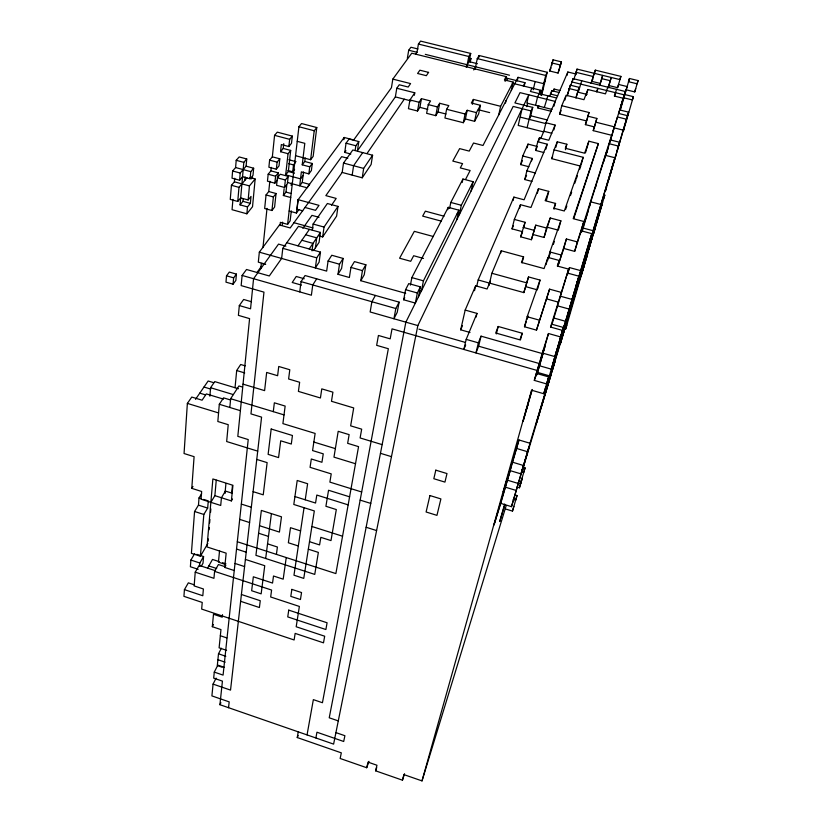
<?xml version="1.0" encoding="UTF-8"?>
<svg xmlns="http://www.w3.org/2000/svg" width="822" height="822" viewBox="0 0 822 822"><rect width="100%" height="100%" fill="white"/><g stroke="black" fill="none" stroke-linecap="round" stroke-linejoin="round"><path stroke-width="1.23" d="M223.492 399.112L206.353 393.913L202.078 400.191L191.773 397.057L187.365 403.397L184.056 453.528L194.095 456.672L191.783 488.35L201.647 491.484L201.03 499.19L220.717 505.468L221.437 497.762L225.413 491.083L231.999 493.159M194.054 584.74L188.351 582.849L184.426 589.631L183.933 596.351L202.233 602.444L201.657 609.081L294.122 639.968L295.149 633.392L323.498 642.835L324.68 636.218L296.187 626.754L299.372 606.441L270.664 596.988L271.599 590.062L214.593 571.362L218.416 564.529L225.454 566.831M194.68 553.627L190.889 560.059L190.385 566.748L198.184 569.307M201.596 493.786L199.027 497.947L198.462 505.14L194.567 511.49L191.403 553.319L200.393 556.258L207.853 543.445M215.426 570.715L199.15 565.382L195.235 572.163L194.146 585.911L203.394 588.973L202.808 595.745L184.426 589.631M209.898 396.214L210.576 387.717L214.737 381.603L238.442 388.744M199.571 566.337L199.838 562.998L203.579 556.535L196.9 554.357M200.393 556.258L203.825 514.459L207.668 508.088L208.274 500.896M234.702 178.261L234.404 181.816L231.434 185.299L230.263 199.397L237.753 201.452L240.682 197.917L248.152 199.962L251.008 196.448L250.361 203.363L247.504 206.908L246.867 213.802L232.061 209.702L232.934 199.345M246.097 166.167L246.744 158.975L239.171 156.94L236.202 160.321L235.606 167.544L232.616 170.976L232.02 178.169L239.603 180.224L242.541 176.751L250.104 178.806L252.991 175.353L253.659 168.212L246.097 166.167L240.219 173.041L239.603 180.224M226.512 275.812L225.978 282.152L233.068 284.186L235.863 280.425L236.428 274.106L229.338 272.082L226.512 275.812L233.633 277.846L236.428 274.106M203.579 556.535L203.013 563.204L201.154 566.44M230.509 399.975L223.533 397.858L219.31 404.27L217.83 421.501L228.228 424.686L226.667 441.537L257.718 451.144M208.048 541.184L208.243 538.924M209.035 529.82L209.23 527.519M209.631 522.915L209.929 519.432M210.535 512.425L210.843 508.9M237.753 201.452L238.976 187.365L246.98 177.829M233.068 284.186L233.633 277.846M247.504 206.908L240.065 204.863L243.815 162.366L246.744 158.975M210.864 502.324L214.881 495.656L216.248 480.192M240.065 204.863L242.952 201.328L243.158 199.027M244.822 180.398L245.141 176.853M248.152 199.962L249.446 185.916L255.159 179.001L249.837 177.552M250.104 178.806L250.772 171.644L253.659 168.212M214.593 571.362L213.946 578.318L195.235 572.163M229.831 407.465L230.643 398.711L238.935 385.98L242.428 387.028M251.481 301.736L243.661 299.475L239.315 305.558L238.401 315.36L249.58 318.617L237.815 436.359L248.223 439.565L223.081 675.109L214.275 672.098L217.851 665.121L224.406 667.361M313.542 250.597L319.07 242.336L320.405 232.41L298.448 226.348L282.789 248.347L281.638 258.437L269.297 275.966L246.518 269.493L242.11 275.442L241.165 285.604L263.965 292.139L250.967 413.898L261.581 417.134L230.53 690.11L213.073 684.11L216.114 678.129M226.595 650.356L219.104 647.828L220.964 629.601L212.312 626.693L213.494 614.26L222.228 617.178L222.485 614.661M219.536 550.791L218.457 562.156L225.249 564.375M225.197 491.207L225.916 483.726M235.041 387.727L236.685 370.517L240.692 364.495L245.244 365.852M225.207 493.272L225.413 491.083M255.159 179.001L252.529 206.712L246.867 213.802M231.691 493.2L232.451 485.627M213.073 684.11L211.901 695.905L229.194 701.885L228.537 707.691M214.275 672.098L213.679 678.129L222.433 681.13L219.916 704.701L333.609 744.116L417.853 325.584L528.782 94.818L526.83 103.099L551.994 109.418M234.239 570.54L224.735 567.427L226.153 553.165L207.01 546.949L212.877 478.959L232.934 485.288L231.372 500.917L214.881 495.656M221.354 648.27L218.498 653.798L217.306 665.573L222.125 667.217M347.788 158.286L341.664 156.663L290.207 227.951L279.449 224.971L259.331 252.169L258.314 262.146L265.691 264.242M266.051 194.948L264.663 208.511L271.948 210.514L274.599 207.041L276.058 193.519L268.753 191.536L266.051 194.948L273.387 196.951L276.058 193.519M271.26 167.369L270.89 170.863L268.167 174.223L267.458 181.179L274.856 183.183L277.538 179.802M269.606 160.126L268.886 167.205L276.336 169.209L279.038 165.859L279.799 158.81L272.349 156.827L269.606 160.126L277.096 162.14L279.799 158.81M260.8 268.465L261.314 263.461L264.818 264.448M262.958 247.617L267.006 208.398M268.753 191.536L269.822 181.251M272.349 156.827L274.569 135.342L277.302 132.147L292.313 136.103L291.502 143.295L288.851 146.552L281.33 144.549L280.559 151.71L288.049 153.704L290.7 150.426L283.241 148.443L280.559 151.71M271.948 210.514L273.387 196.951M274.856 183.183L275.596 176.227L278.278 172.856L270.89 170.863M276.336 169.209L277.096 162.14M277.394 177.85L276.593 185.31L284.546 187.457L287.371 183.799L288.214 176.37L280.271 174.223L277.394 177.85L285.378 179.997L288.214 176.37M277.785 177.49L278.278 172.856M283.241 148.443L283.754 143.686M280.004 225.639L280.374 222.351L287.597 224.344L290.145 220.841L291.317 210.894M290.711 197.516L283.374 195.513L284.135 188.68M303.102 175.487L300.544 178.857L285.686 174.85L288.049 153.704M288.851 146.552L289.663 139.339L292.313 136.103M284.546 187.457L285.378 179.997M282.213 225.423L282.593 222.145M283.374 195.513L285.984 192.112L286.755 185.289M285.686 174.85L288.317 171.51L290.7 150.426M291.132 185.392L291.389 183.131M287.854 170.493L292.704 171.788L293.495 164.914L295.406 162.479M287.597 224.344L298.92 126.742L301.561 123.547L316.789 127.533L313.161 156.406L310.624 159.725L295.56 155.707M289.139 211.028L296.434 213.032L298.057 199.52M302.229 164.811L304.798 161.492L312.278 163.486L309.74 166.825L302.229 164.811L304.808 143.336L297.225 141.333M505.129 81.388L506.177 76.631L411.76 53.194L392.834 79.107L391.447 87.697L353.717 139.966L344.182 137.469L298.16 199.684L297.009 209.25L302.753 210.822M273.284 411.637L274.353 402.811L285.152 406.068L282.902 423.618L315.134 433.43L312.576 450.569L323.262 453.847L321.936 462.272L311.312 458.995L310.069 467.338L331.225 473.883L329.879 482.113L361.67 491.988M312.278 163.486L311.394 170.503L308.856 173.874L301.376 171.86L299.701 185.793L302.26 182.402L303.524 171.993M304.798 161.492L305.229 157.947M308.856 173.874L309.74 166.825M310.624 159.725L314.23 130.749L316.789 127.533M265.67 558.498L271.404 513.627M299.742 291.892L301.058 281.627L305.065 275.534L399.132 302.147L397.221 312.329L393.923 318.751L395.824 308.527L399.132 302.147M312.309 230.222L313.11 224.046L327.372 203.507L337.996 206.394L336.609 216.104L322.676 236.931L319.059 235.935M312.011 250.874L312.997 243.374L301.849 240.271M315.401 247.812L316.727 237.856L305.661 234.784M276.418 554.377L277.404 547.02L267.54 543.845M320.477 252.118L316.706 257.841L315.35 267.921L319.1 262.156L320.477 252.118L286.796 242.726M322.676 236.931L324.032 227.057L337.996 206.394M343.863 139.719L344.182 137.469M405.667 293.331L360.796 280.713L364.228 274.815L365.872 264.776L354.467 261.601L350.943 267.417L349.381 277.497L337.996 274.301L341.592 268.465L343.103 258.427L331.769 255.262L328.081 261.026L326.653 271.106L259.331 252.169M286.251 557.552L283.189 579.161L273.5 576.006L272.544 583.065L253.34 576.787L251.655 590.73L261.149 593.854L264.746 565.711L245.398 559.422M350.819 154.022L344.737 152.409L346.052 143.182L349.083 139.021L358.813 141.579L357.447 150.755L395.361 96.904L396.79 88.242L399.256 84.769L408.195 87.029L410.579 83.587L392.834 79.107M342.178 172.445L343.514 163.064L352.813 149.994L372.592 155.214L371.133 164.472L362.225 177.799L342.178 172.445L325.851 195.626L336.188 198.431L331.502 205.264M355.155 150.375L355.834 145.761L358.813 141.579M352.186 175.117L353.573 165.736L362.687 152.604M337.996 274.301L339.496 264.211L343.103 258.427M304.048 507.698L293.968 575.205L303.76 578.39L314.323 510.935L293.803 504.472L297.204 480.49L307.623 483.737L305.219 499.797M362.225 177.799L363.663 168.418L372.592 155.214M360.796 280.713L362.43 270.633L365.872 264.776M407.342 58.383L408.709 50.234L410.918 47.244L417.997 48.991M368.975 761.336L366.715 767.727L340.144 758.48L341.325 752.86L297.266 737.55L298.242 731.847M415.542 54.324L417.001 52.289L418.419 44.069L420.587 41.1L470.718 53.44L469.074 61.629L477.459 63.705M396.79 88.242L414.781 92.804L409.952 99.945L408.442 108.679L417.525 111.001L419.898 107.353L421.46 98.661L430.564 100.972L428.241 104.6L426.639 113.333L435.773 115.666L438.044 111.987L439.688 103.284L448.833 105.617L446.613 109.275L444.928 118.019L463.31 122.714L465.416 118.974L467.194 110.282L476.411 112.624L480.459 105.308L471.345 103.007L473.38 99.431L500.629 106.305L513.175 82.097L504.42 79.919L506.177 76.631M414.339 95.28L414.781 92.804M417.525 111.001L419.086 102.267L421.46 98.661M307.048 734.909L313.357 699.625L322.44 702.728L388.344 348.723L376.651 345.332L378.418 335.468L390.183 338.849L392.032 328.862L537.095 370.455L539.294 363.54L478.62 346.196L475.959 352.926L478.373 342.846L481.045 336.157L542.109 353.522L548.48 333.516L560.532 336.907L562.505 330.403L550.534 327.053L568.649 269.113L557.326 266.03L559.196 260.461L547.997 257.43L544.072 268.589L521.446 262.413L523.583 256.854L501.256 250.782L491.875 273.274L488.956 285.542M315.884 737.971L316.953 732.227L343.699 741.485L344.901 735.711L335.921 732.608M435.773 115.666L437.417 106.932L439.688 103.284M420.412 286.857L417.34 292.981L415.357 303.082L403.674 299.783L405.585 289.683L408.74 283.6L420.412 286.857L418.419 296.927M410.404 285.121L411.853 277.6L448.267 207.329L458.851 210.165L456.847 219.649M458.851 210.165L423.433 280.836L421.439 290.854L419.138 290.207M466.701 67.055L468.807 56.502L470.718 53.44M470.266 62.04L470.965 58.568L468.591 57.982M463.31 122.714L465.088 113.981L467.194 110.282M475.126 69.14L477.274 58.598L479.144 55.516L547.216 72.274L541.595 95.496M478.661 57.859L479.144 55.516M447.785 209.702L448.267 207.329M449.583 208.356L450.805 202.448L462.94 179.021L473.112 181.703L471.119 190.961M472.362 104.343L473.38 99.431M465.416 118.974L474.592 121.317L476.411 112.624M462.211 182.494L462.94 179.021M480.459 105.308L478.63 113.939L474.592 121.317M473.112 181.703L461.317 205.253L459.313 214.706L456.991 214.08M498.718 114.905L500.629 106.305M505.489 103.079L506.033 100.685M511.294 90.451L513.175 82.097M517.244 80.833L518.035 77.33L543.732 83.7L545.233 80.464M469.999 332.468L460.69 329.817L465.18 310.079L475.65 285.809L487.097 288.984L490.498 280.795M474.52 290.69L475.65 285.809M476.76 286.046L478.168 279.963L513.904 197.105L524.097 199.797L547.175 144.179L537.763 141.764L535.636 150.426L543.825 152.532M524.159 86.197L524.97 82.693L505.366 77.823M366.715 767.727L368.02 762.138L376.959 765.251L375.623 770.831L402.451 780.181L404.537 773.687M465.18 310.079L476.966 313.398L466.187 339.373L463.844 349.453L465.684 344.993M522.114 108.679L518.199 125.437L543.815 131.952M476.092 317.117L476.966 313.398M526.799 106.716L527.632 103.212M533.211 89.732L535.143 81.573M527.087 127.698L531.084 110.939L532.728 107.394L514.911 102.914L520.028 92.629L555.169 101.414L553.987 106.141M530.159 118.152L532.728 107.394M528.906 166.753L520.675 164.616L522.751 155.985L528.032 144.107L537.321 146.491L535.636 150.426M535.564 105.298L537.557 97.006L540.681 90.276L512.24 83.207M513.082 200.527L513.904 197.105M500.67 253.207L501.256 250.782M478.62 346.196L481.045 336.157M539.828 93.8L540.681 90.276M527.149 147.775L528.032 144.107M551.213 111.319L537.865 107.959L538.42 105.668M540.917 95.321L545.716 75.48L547.216 72.274M549.641 70.98L553.042 59.821L561.457 61.876L558.056 73.055L549.641 70.98L551.069 67.887M551.634 65.575L553.042 59.821M522.679 231.722L512.044 228.865L514.336 219.423L520.48 204.709L530.961 207.483L538.492 188.68L548.736 191.372L546.363 200.537M531.968 181.426L524.765 179.545L526.892 170.801L532.204 158.42L522.751 155.985M519.617 208.202L520.48 204.709M544.318 107.497L547.873 95.804M531.598 160.886L532.204 158.42M538.533 141.569L539.438 137.88L548.798 140.264L555.097 125.078L545.952 122.766L543.856 131.253L540.629 138.784M549.754 96.297L551.788 90.708L559.104 92.526M550.935 94.16L551.788 90.708M553.535 91.304L554.09 89.043L560.07 90.533M558.056 73.055L561.457 61.876M496.334 333.938L498.194 326.478L522.217 333.249L520.46 339.887M558.333 230.17L560.861 220.81L550.216 217.984L546.527 228.023L535.769 225.146L531.382 239.726L520.645 236.828L525.042 222.279L514.336 219.423M523.861 227.006L525.042 222.279M545.931 149.121L547.175 144.179M566.985 75.429L567.848 72.007L576.263 74.072M537.341 193.273L538.492 188.68M553.874 129.927L555.097 125.078M561.775 105.699L589.004 112.511L586.723 120.978L559.628 114.166L561.775 105.699L566.132 95.26L583.959 99.688L587.874 89.506L605.485 93.862L607.828 87.194M522.042 262.906L523.583 256.854M564.919 100.037L565.834 96.451M567.139 95.609L570.345 85.18L579.099 87.338L576.047 97.849M570.345 85.18L567.303 95.671M579.664 169.301L580.764 166.147L551.798 158.687L554.059 149.84L557.275 141.805L566.841 144.24L565.402 149.727M570.807 85.416L573.068 78.635L625.326 91.499L619.911 110.066L620.661 107.826M531.382 239.726L535.769 225.146M572.174 82.149L573.068 78.635M555.867 147.282L557.275 141.805M573.941 79.22L577.044 69.11L619.839 79.58L620.908 76.395L595.313 70.147L591.028 83.423L592.754 79.272M575.554 74.894L577.044 69.11M478.168 279.963L523.84 292.601L528.536 276.932L540.033 280.086L537.742 288.645M523.84 292.601L528.536 276.932M575.903 97.787L579.099 87.338M533.344 234.589L544.041 237.455L546.527 228.023M544.041 237.455L550.216 217.984M402.451 780.181L403.921 774.612L422.005 780.9L506.177 505.653M554.038 209.22L555.569 203.435L545.161 200.691L548.736 191.372M561.231 292.365L549.579 289.159L536.468 330.136L524.487 326.766L527.149 316.737L540.033 280.086M586.302 95.403L587.874 89.506M594.101 73.281L591.943 81.388L600.461 83.474L599.68 85.622M594.388 73.6L595.313 70.147M546.055 264.653L547.997 257.43M547.658 260.358L549.908 251.974L560.861 220.81M587.679 116.128L596.844 118.43L594.512 126.927L585.387 124.625L589.004 112.511M596.936 91.869L597.892 88.344L596.669 91.684M599.598 85.539L602.66 75.377L600.779 82.323M581.072 165.047L583.178 157.31L554.059 149.84M536.468 330.136L549.579 289.159M586.764 148.792L588.85 141.189L598.375 143.603L573.91 218.19M598.375 143.603L573.201 218.683L583.846 221.498L577.332 241.904L566.399 238.976L558.395 264.561L563.789 248.45L574.65 251.378L611.64 135.291L593.217 130.636L596.844 118.43M557.542 266.482L559.196 260.461M563.789 248.45L566.399 238.976M608.188 87.656L611.239 77.474L608.249 87.738M422.005 780.9L531.557 390.203L543.743 393.728L545.87 386.7M536.519 373.435L548.695 376.928L546.579 383.925L534.31 380.391L537.095 370.455M535.492 377.093L542.109 353.522M532.255 389.505L523.131 421.152L531.793 390.553M538.698 366.581L543.599 350.018L540.835 359.841M614.589 96.369L615.575 92.855M500.742 503.372L519.001 439.986L529.985 443.243L511.49 506.671L500.742 503.372L494.001 524.96L509.794 471.972M536.879 374.781L548.48 333.516M608.999 85.58L617.558 87.687L620.908 76.395M536.838 374.657L543.332 352.679M511.407 465.961L503.28 491.916L519.001 439.986M552.086 324.032L568.649 269.113M567.478 274.692L569.492 267.582L580.609 270.602L591.809 233.643L581.205 230.818M574.65 251.378L577.332 241.904M580.548 233.119L583.846 221.498M504.667 504.04L499.704 521.549L504.718 505.242M582.182 231.599L590.751 201.842L606.78 151.433L603.81 161.41M595.436 187.447L596.053 185.279M605.835 155.666L610.438 139.956L619.583 142.268L618.432 146.069L609.236 143.737M609.421 143.531L623.179 98.229L614.322 96.04L616.562 89.351M610.273 140.963L614.013 127.831L623.158 130.133L628.604 112.162L619.716 109.953L618.606 113.446L627.535 115.676M623.179 98.229L620.816 106.49L627.165 86.567L618.637 84.471L617.558 87.687M620.271 110.312L629.477 78.491L638.067 80.587L634.738 91.91L626.138 89.793M543.743 393.728L548.695 376.928M562.505 330.403L551.305 369.15L539.643 365.811M522.391 469.783L529.142 446.695L511.49 506.671M553.288 362.605L563.522 327.495L551.809 324.217L550.802 327.362M524.066 464.533L521.764 472.496L550.966 375.017M554.46 359.122L551.798 368.328L580.609 270.602M569.492 267.582L567.714 273.14L578.924 276.192L546.568 385.23L549.302 375.798L537.547 372.417M578.924 276.192L576.171 285.707L577.876 280.076M548.325 382.631L550.699 374.431L529.985 443.243M550.072 376.846L571.588 305.065M578.729 278.781L569.708 309.031L572.276 300.153L570.602 305.681M591.809 233.643L578.513 278.37M552.59 369.643L554.819 361.937L541.349 406.746M560.049 343.678L562.382 335.653M584.853 258.529L587.37 249.816M567.046 320.744L560.378 343.719L569.214 313.788L535.923 424.779L542.407 402.595M586.333 253.628L591.727 235.4M605.537 155.358L614.897 157.752L593.145 230.725L583.291 228.105M577.907 284.371L580.147 276.644M578.113 284.474L585.911 257.748M583.312 266.42L585.521 258.796M614.897 157.752L588.85 244.946M505.253 508.89L512.476 511.099L517.028 495.553L514.613 494.823M517.963 483.017L520.418 483.768L525.073 467.862L522.956 467.225M623.158 130.133L605.372 191.197L606.564 187.262M517.069 487.076L519.422 487.795L522.33 477.921L520.973 482.452M596.751 221.498L581.257 274.969L582.479 270.911M596.957 221.056L600.255 209.867M628.604 112.162L608.876 179.319M624.874 94.571L633.392 96.667L623.251 131.407L624.278 128.016M566.872 324.998L565.639 329.108L602.526 202.325L601.396 206.075M525.073 467.862L523.676 472.547L521.549 471.91M520.418 483.768L521.816 479.062M512.476 511.099L513.894 506.352M517.028 495.553L515.62 500.29L513.185 499.55M519.422 487.795L520.778 483.264M573.057 300.184L570.776 308.034L580.64 275.288M588.47 249.282L589.723 245.11M598.118 217.203L580.373 277.446L584.103 265.023M603.749 198.523L604.838 194.906L593.505 233.756L594.625 230.026M523.049 466.937L520.963 473.883L509.959 470.574M582.428 269.595L584.154 264.139M585.028 260.975L591.265 240.26M591.552 239.541L594.84 228.362M598.488 216.484L599.598 212.785M600.553 209.363L601.663 205.685M564.837 328.892L582.459 270.284M583.291 267.242L584.945 261.992M585.798 258.909L591.83 238.853M594.388 230.571L595.518 226.821M596.433 223.553L597.553 219.834M582.88 269.791L584.062 265.845M586.394 258.067L587.545 254.245L582.49 271.496M580.907 276.593L582.089 272.627M634.738 91.91L635.714 88.663M638.067 80.587L637.091 83.803L628.45 81.697L629.477 78.491M559.648 340.267L563.522 327.495M589.138 242.86L590.658 237.825M633.392 96.667L632.395 99.945L623.836 97.828M556.833 350.008L554.85 356.584L542.952 353.203M562.628 330.886L564.498 324.7M575.153 289.457L568.084 313.634L569.821 307.901M617.168 150.611L618.308 146.819M614.764 158.872L615.925 155.06M573.211 296.67L587.792 248.789M610.027 175.178L611.198 171.305M611.208 170.955L612.39 167.061M525.741 411.832L527.95 404.845M534.31 380.391L545.027 346.658M581.514 231.825L588.233 210.679M589.672 206.147L590.391 203.907M605.619 155.964L608.054 148.299M625.326 91.499L624.258 94.849L571.711 81.892M612.832 131.541L617.476 116.981L626.467 119.221M375.623 770.831L376.723 767.625M583.178 157.31L564.313 210.997L553.812 208.223L555.569 203.435M588.85 141.189L584.627 153.2L565.3 148.258L566.841 144.24M522.217 333.249L519.905 339.846L495.707 332.992L498.194 326.478M524.487 326.766L526.357 321.443M527.097 319.326L528.197 316.182M548.48 258.314L550.36 252.94M553.319 244.494L554.408 241.38M565.587 209.466L566.831 205.932M570.468 195.554L571.66 192.153M574.773 183.265L575.914 179.987M576.304 178.898L577.434 175.672M585.418 152.871L586.466 149.881M593.217 130.636L594.512 126.927M585.387 124.625L586.394 121.882M520.645 236.828L522.268 232.739M551.798 158.687L552.61 156.642M581.729 80.772L578.277 92.259L586.959 94.417M512.044 228.865L513.288 225.855M559.628 114.166L561.107 110.61M297.266 737.55L298.129 735.485M460.69 329.817L462.478 325.625M524.765 179.545L526.563 175.333M537.763 141.764L539.438 137.88M545.952 122.766L567.848 72.007M520.675 164.616L522.463 160.578M553.155 91.18L554.09 89.043M537.865 107.959L538.872 105.75M543.27 88.591L541.76 91.859L539.314 91.252M531.998 88.118L530.396 91.448L556.638 97.993M219.916 704.701L220.902 702.697M523.337 85.971L524.97 82.693M403.674 299.783L404.722 297.749M465.632 179.268L470.143 170.493L460.299 167.904L462.57 163.629L452.809 161.071L459.632 148.618L469.218 151.104L473.513 143.028L483.007 145.473L518.035 77.33M506.66 80.587L507.801 78.429M212.312 626.693L213.494 624.504M224.735 567.427L225.814 565.474M375.387 295.427L371.893 301.736L370.147 311.97L417.853 325.584M207.576 568.125L212.508 559.453L219.217 561.642M231.372 500.917L232.492 498.995M473.719 69.962L475.599 66.818M465.889 66.818L470.965 58.568M191.783 488.35L192.975 486.47M316.686 278.822L312.761 284.946L311.384 295.211L242.11 275.442M309.216 248.974L320.405 232.41M367.146 153.313L404.301 99.185M195.513 399.328L208.141 381.007L213.699 382.682M297.985 245.84L309.411 229.379M302.856 228.3L311.949 215.374L319.028 217.306M257.317 272.02L261.427 266.338M344.737 152.409L345.949 150.734M296.434 213.032L298.961 209.559M292.704 171.788L294.605 169.342M251.316 178.877L252.714 177.182M551.603 62.883L560.07 64.948M575.739 72.254L592.888 76.456M601.488 78.563L610.109 80.679M418.419 44.069L468.807 56.502M477.274 58.598L545.716 75.48M568.958 88.499L577.763 90.677M408.709 50.234L417.001 52.289M425.313 54.355L509.506 75.223M550.329 93.996L557.686 95.825M595.549 122.108L614.075 126.763M531.084 110.939L513.164 106.428L405.863 322.162L329.232 717.791L338.284 720.894M530.735 115.779L547.442 120.002M520.151 117.094L545.88 123.619M478.363 109.747L489.655 112.604M543.856 131.253L551.819 133.277M409.952 99.945L419.086 102.267M428.241 104.6L437.417 106.932M446.613 109.275L465.088 113.981M395.361 96.904L411.021 100.901M419.898 107.353L427.83 109.377M438.044 111.987L446.007 114.022M526.892 170.801L535.338 173M590.751 201.842L600.759 204.462M298.92 126.742L314.23 130.749M346.052 143.182L355.834 145.761M274.569 135.342L289.663 139.339M343.514 163.064L363.663 168.418M547.75 227.345L557.162 229.852M450.805 202.448L461.317 205.253M288.779 159.725L296.043 161.667M288.625 163.609L293.495 164.914M523.008 227.355L533.807 230.242M288.317 171.51L294.471 173.165M236.202 160.321L243.815 162.366M443.993 216.186L425.364 211.172L422.662 216.104L441.414 221.169M302.26 182.402L309.647 184.395L307.13 187.806L287.371 182.463M268.167 174.223L275.596 176.227M549.908 251.974L561.036 254.974M235.606 167.544L250.772 171.644M232.616 170.976L240.219 173.041M285.984 192.112L290.854 193.427M234.404 181.816L249.446 185.916M298.16 199.684L318.998 205.366L315.504 210.329L304.993 207.463M433.451 236.551L414.319 231.342L399.595 258.221L410.712 261.293L413.672 255.734L423.515 258.447M231.434 185.299L238.976 187.365M242.952 201.328L250.361 203.363M313.11 224.046L324.032 227.057M491.875 273.274L526.388 282.768M293.988 222.711L313.069 227.982M525.998 286.714L537.413 289.868M560.368 296.197L571.896 299.383M546.887 298.982L558.467 302.188M557.645 305.876L569.101 309.051M411.853 277.6L423.433 280.836M553.781 318.011L565.413 321.248M285.881 246.168L278.535 244.113L253.566 278.709L250.556 308.815L239.315 305.558M282.789 248.347L316.706 257.841M328.081 261.026L339.496 264.211M350.943 267.417L362.43 270.633M527.149 316.737L539.201 320.107M405.585 289.683L417.34 292.981M304.232 278.75L296.228 276.48L292.221 282.48L301.427 285.1M301.058 281.627L395.824 308.527M466.187 339.373L478.373 342.846M418.943 329.149L465.406 342.425M516.617 448.463L527.529 451.72M236.685 370.517L244.699 372.921M512.332 462.139L523.398 465.468M243.035 384.141L264.602 390.625L266.667 372.448L277.62 375.716L278.74 366.468L289.796 369.746L288.614 378.983L299.64 382.271L298.407 391.395L320.426 397.982L321.782 388.868L332.91 392.176L331.482 401.29L353.707 407.938L350.645 425.837L361.68 429.166L360.108 437.951L382.148 444.63M210.576 387.717L233.294 394.581M203.99 387.039L210.699 389.063M507.482 480.202L518.281 483.47M230.643 398.711L284.022 414.894M199.787 393.142L205.408 394.848M505.304 487.148L516.175 490.457M219.31 404.27L240.384 410.681M380.463 453.312L391.467 456.662M187.365 403.397L218.57 412.932M313.85 442.051L335.366 448.627M355.505 463.742L333.968 457.135L338.202 431.314L349.134 434.633L347.655 443.325L358.556 446.644L335.879 573.581L237.311 541.749M256.772 459.416L267.129 462.632L263.235 494.834L253.104 491.648M349.586 496.817L328.543 490.261L325.913 506.29L336.311 509.558L330.989 540.588L320.827 537.352L319.583 544.914L309.504 541.698M360.159 500.115L370.753 503.424M348.148 504.872L316.809 495.06L315.556 503.043L294.923 496.56M366.139 527.272L376.589 530.56M241.339 504.081L251.327 507.256M311.887 526.481L342.548 536.211M199.027 497.947L201.339 498.687M203.65 499.427L207.113 500.526M300.575 530.909L290.495 527.693L288.358 542.777L298.324 545.972M198.462 505.14L207.668 508.088M239.705 519.381L249.59 522.545M259.505 525.71L279.418 532.081L281.484 516.822L261.355 510.431L255.93 555.343L314.754 574.403L318.361 552.405L308.332 549.188M194.567 511.49L203.825 514.459M258.601 533.231L268.486 536.406M236.531 549.055L246.22 552.199M235 563.45L244.586 566.574M222.577 562.741L225.937 563.841M190.889 560.059L199.838 562.998M208.819 565.937L216.689 568.516M241.411 594.491L260.266 600.718L259.403 607.52L240.63 601.303M220.337 635.735L226.81 637.913M218.498 653.798L225.793 656.275M217.902 659.706L225.166 662.183M271.188 429.012L268.126 454.361L278.566 457.587L280.713 440.798L291.296 444.044L292.447 435.506L271.188 429.012M288.748 610.13L287.741 616.901L325.882 629.529L327.084 622.778L288.748 610.13M291.851 589.384L290.803 596.371L300.451 599.526L301.54 592.559L291.851 589.384M429.927 495.543L426.104 511.993L436.955 515.363L440.9 498.923L429.927 495.543M435.814 470.163L433.831 478.712L444.938 482.113L446.993 473.564L435.814 470.163M428.581 72.377L426.351 75.686L417.597 73.487L419.878 70.199L428.581 72.377"/></g></svg>
